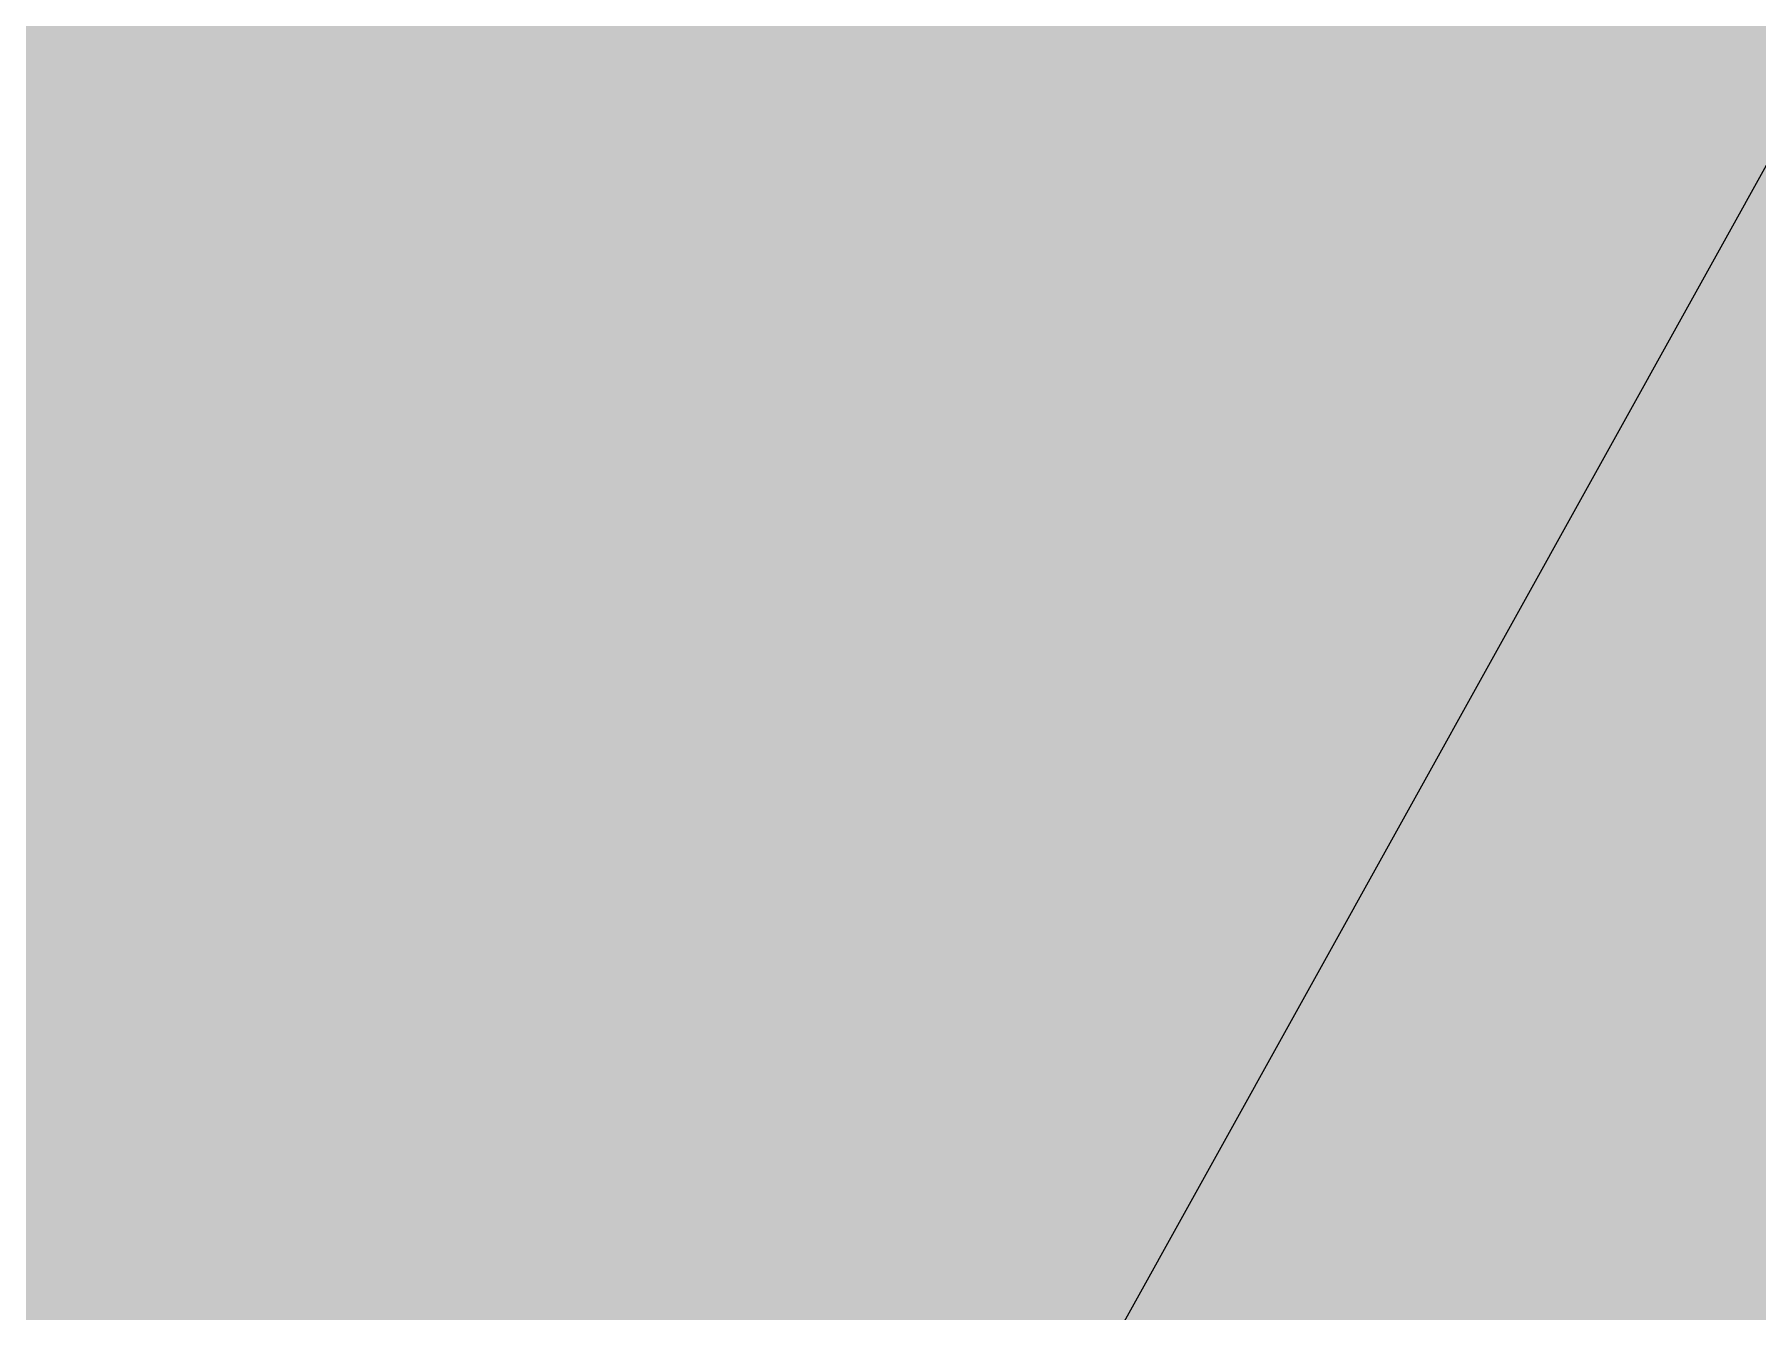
# Model space of a CAD drawing. Header units: metres. Extents: x 5050628 to 5051714, y 2427166 to 2427740.
# Drawn here: x 5051268.184 to 5051269.626, y 2427356.891 to 2427357.959 of the extents above; entities that cross this region are included whole.
import ezdxf

# ---------------------------------------------------------------- set-up
doc = ezdxf.new("R2010")
doc.units = ezdxf.units.M
doc.layers.add('ORTOFOTO', color=7, linetype='Continuous')
doc.layers.add('PAV_RIGIDO_LOSAS', color=9, linetype='Continuous', true_color=0xc3c0b9)
doc.layers.add('PAV_RIGIDO_MALLA', color=12, linetype='Continuous', true_color=0xbe786e)
picture_1 = doc.add_image_def('image1.jpg', size_in_pixel=(6889, 5778))

msp = doc.modelspace()

# ---------------------------------------------------------------- hatches: boundary and pattern name
at = {"layer": 'PAV_RIGIDO_LOSAS', "true_color": 0xc5c2bb}
msp.add_hatch(color=256, dxfattribs=at).paths.add_polyline_path([(5051269.901950603, 2427354.7137635406), (5051266.965692844, 2427356.6182490606), (5051267.077130859, 2427356.794593798), (5051267.21068255, 2427357.005932254), (5051267.320113734, 2427357.1791012883), (5051267.41958365, 2427357.3459202354), (5051267.540960488, 2427357.5522689796), (5051267.657197905, 2427357.7498803656), (5051267.753728477, 2427357.918566429), (5051267.856851359, 2427358.1073654676), (5051267.976691182, 2427358.3267701543), (5051268.071337798, 2427358.500050708), (5051268.159399804, 2427358.673492564), (5051268.270907715, 2427358.8939806693), (5051268.370446479, 2427359.090801804), (5051268.455339807, 2427359.265943733), (5051268.550107462, 2427359.469031231), (5051271.721448763, 2427357.9891736326), (5051271.615733362, 2427357.7626250642), (5051271.506691142, 2427357.53769344), (5051271.3938658815, 2427357.314600498), (5051271.281040621, 2427357.0915075564), (5051271.167846189, 2427356.8686087253), (5051271.048006365, 2427356.649204038), (5051270.928166542, 2427356.429799351), (5051270.808326718, 2427356.2103946637), (5051270.684152805, 2427355.993447488), (5051270.55740148, 2427355.7779617542), (5051270.430650154, 2427355.562476021), (5051270.302605686, 2427355.347778923), (5051270.169053992, 2427355.136440462), (5051270.035502298, 2427354.9251020015)])
at = {"layer": 'PAV_RIGIDO_MALLA'}
h = msp.add_hatch(dxfattribs=at)
h.set_pattern_fill('NET', color=256, scale=2.4, angle=60.94772333873283)
h.set_pattern_definition([(60.9477233387, (0, 0), (-6.6612287623, 3.7003285498), []), (150.9477233387, (0, 0), (-3.7003285498, -6.6612287623), [])])
h.paths.add_polyline_path([(5051269.901950603, 2427354.7137635406), (5051266.965692844, 2427356.6182490606), (5051267.077130859, 2427356.794593798), (5051267.21068255, 2427357.005932254), (5051267.320113734, 2427357.1791012883), (5051267.41958365, 2427357.3459202354), (5051267.540960488, 2427357.5522689796), (5051267.657197905, 2427357.7498803656), (5051267.753728477, 2427357.918566429), (5051267.856851359, 2427358.1073654676), (5051267.976691182, 2427358.3267701543), (5051268.071337798, 2427358.500050708), (5051268.159399804, 2427358.673492564), (5051268.270907715, 2427358.8939806693), (5051268.370446479, 2427359.090801804), (5051268.455339807, 2427359.265943733), (5051268.550107462, 2427359.469031231), (5051271.721448763, 2427357.9891736326), (5051271.615733362, 2427357.7626250642), (5051271.506691142, 2427357.53769344), (5051271.3938658815, 2427357.314600498), (5051271.281040621, 2427357.0915075564), (5051271.167846189, 2427356.8686087253), (5051271.048006365, 2427356.649204038), (5051270.928166542, 2427356.429799351), (5051270.808326718, 2427356.2103946637), (5051270.684152805, 2427355.993447488), (5051270.55740148, 2427355.7779617542), (5051270.430650154, 2427355.562476021), (5051270.302605686, 2427355.347778923), (5051270.169053992, 2427355.136440462), (5051270.035502298, 2427354.9251020015)])

# ---------------------------------------------------------------- pictures from other files: only their frames are drawn
at = {"layer": 'ORTOFOTO'}
image = msp.add_image(picture_1, insert=(5050758.888665544, 2427166.467322612), size_in_units=(683.850363, 573.564726), dxfattribs=at)
image.dxf.flags = 11

doc.saveas('drawing.dxf')
